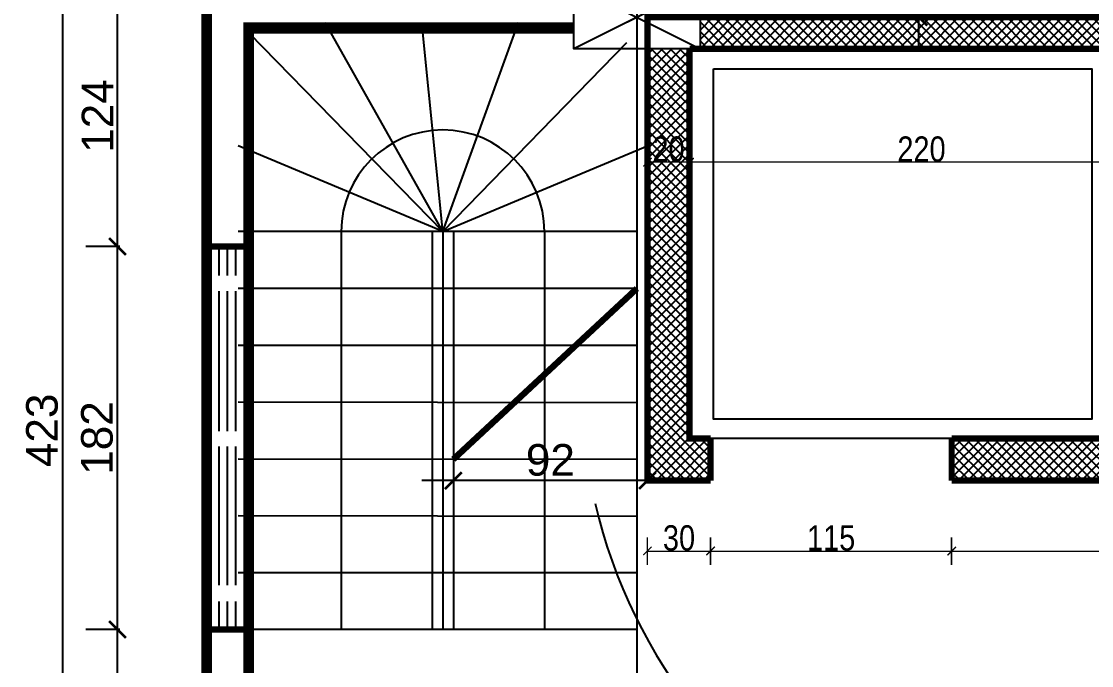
# Model space of a CAD drawing. Extents: x 250879 to 348495, y -51522 to -9360.
# Drawn here: x 288036 to 288545, y -21801 to -21495 of the extents above; entities that cross this region are included whole.
import ezdxf

# ---------------------------------------------------------------- set-up
doc = ezdxf.new("R2010")
doc.units = 0
doc.layers.get('0').update_dxf_attribs({"linetype": 'CONTINUOUS'})
doc.layers.get('DEFPOINTS').update_dxf_attribs({"color": 9, "linetype": 'CONTINUOUS'})
for name, color, linetype in [('AXIS', 1, 'CONTINUOUS'), ('COLUMN', 5, 'CONTINUOUS'), ('FURNITURE', 4, 'CONTINUOUS'), ('WALL', 7, 'CONTINUOUS')]:
    doc.layers.add(name, color=color, linetype=linetype)
doc.layers.add('dimention', color=151, linetype='CONTINUOUS', lineweight=13)
doc.styles.get("Standard").update_dxf_attribs({"font": 'sanss___.ttf', "height": 15})
doc.styles.add('yon', font='ARIALN.TTF')
doc.dimstyles.new('CM', dxfattribs={"dimscale": 0, "dimtxt": 12, "dimasz": 0.4, "dimexe": 50, "dimexo": 1000, "dimgap": 0.03, "dimtad": 1, "dimdec": 0, "dimzin": 0, "dimdsep": 46, "dimtxsty": 'yon', "dimblk": 'Ar thick3', "dimcen": 3, "dimdle": 8, "dimse1": 1, "dimse2": 1, "dimclrd": 8, "dimclre": 8, "dimclrt": 30, "dimadec": 0, "dimazin": 0, "dimtfac": 1, "dimtdec": 0, "dimtix": 1, "dimtmove": 1, "dimatfit": 3, "dimfxl": 50, "dimtolj": 1, "dimtzin": 0, "dimlwd": 9, "dimarcsym": 0})
doc.dimstyles.new('STANDARD$0', dxfattribs={"dimscale": 0, "dimtxt": 12, "dimasz": 8, "dimexe": 15, "dimexo": 0.0625, "dimgap": 2, "dimtad": 1, "dimdec": 0, "dimzin": 0, "dimdsep": 46, "dimtxsty": 'Standard', "dimblk1": 'ARCHTICK', "dimblk2": 'ARCHTICK', "dimsah": 1, "dimcen": 0.09, "dimdle": 15, "dimclrd": 3, "dimclre": 3, "dimclrt": 3, "dimazin": 0, "dimtfac": 1, "dimtdec": 0, "dimtofl": 0, "dimtmove": 1, "dimatfit": 3, "dimldrblk": 'ARCHTICK', "dimfxl": 1.0455, "dimfxlon": 1, "dimtolj": 1, "dimtzin": 0, "dimarcsym": 0})

# ---------------------------------------------------------------- blocks, each defined once
blk = doc.blocks.new('COLUMN')
at = {"layer": 'AXIS'}
for p, q in [((236924.7, -9644.26), (236984.7, -9674.26)), ((236984.7, -9644.26), (236924.7, -9674.26))]:
    blk.add_line(p, q, dxfattribs=at)
at = {"layer": 'COLUMN'}
blk.add_lwpolyline([(236924.7, -9644.26), (236984.7, -9644.26), (236984.7, -9674.26), (236924.7, -9674.26)], close=True, dxfattribs=at)
blk = doc.blocks.new('AXISG')
at = {"layer": 'AXIS'}
blk.add_line((305954.88, -19949.16), (305954.88, -23524.13), dxfattribs=at)
at = {"layer": 'WALL', "linetype": 'Continuous'}
blk.add_blockref('COLUMN', (69000.18, -11833.58), dxfattribs=at)
blk = doc.blocks.new('_ARCHTICK')
at = {"color": 0, "linetype": 'ByBlock', "const_width": 0.15}
blk.add_lwpolyline([(-0.5, -0.5), (0.5, 0.5)], dxfattribs=at)
blk = doc.blocks.new('*D183')
at = {"layer": 'DEFPOINTS', "color": 0, "linetype": 'Continuous', "transparency": 16777216}
for p in [(288241.38, -21692.92), (288241.38, -21712.92), (288333.59, -21712.92)]:
    blk.add_point(p, dxfattribs=at)
at = {"layer": 'WALL', "color": 3, "linetype": 'Continuous', "lineweight": -2, "transparency": 16777216}
for p, q in [((288333.59, -21712.92), (288333.59, -21697.92)), ((288348.59, -21712.92), (288226.38, -21712.92)), ((288241.38, -21711.87), (288241.38, -21727.92))]:
    blk.add_line(p, q, dxfattribs=at)
at = {"layer": 'WALL', "color": 3, "linetype": 'Continuous', "lineweight": -2, "transparency": 16777216, "xscale": 8, "yscale": 8, "zscale": 8, "rotation": 180}
blk.add_blockref('_ARCHTICK', (288241.38, -21712.92), dxfattribs=at)
at = {"layer": 'WALL', "color": 3, "linetype": 'Continuous', "lineweight": -2, "transparency": 16777216, "xscale": 8, "yscale": 8, "zscale": 8}
blk.add_blockref('_ARCHTICK', (288333.59, -21712.92), dxfattribs=at)
at = {"layer": 'WALL', "color": 3, "linetype": 'Continuous', "transparency": 16777216, "insert": (288287.49, -21703.19), "char_height": 15, "attachment_point": 5}
blk.add_mtext('\\A1;92', dxfattribs=at)
blk = doc.blocks.new('*D835')
at = {"layer": 'DEFPOINTS', "color": 0, "linetype": 'Continuous', "transparency": 16777216}
for p in [(288124.16, -21477.83), (288055.73, -21900.33), (288124.16, -21900.33)]:
    blk.add_point(p, dxfattribs=at)
at = {"layer": 'WALL', "color": 3, "linetype": 'Continuous', "lineweight": -2, "transparency": 16777216}
for p, q in [((288055.73, -21462.83), (288055.73, -21915.33)), ((288056.77, -21477.83), (288040.73, -21477.83)), ((288056.77, -21900.33), (288040.73, -21900.33))]:
    blk.add_line(p, q, dxfattribs=at)
at = {"layer": 'WALL', "color": 3, "linetype": 'Continuous', "lineweight": -2, "transparency": 16777216, "xscale": 8, "yscale": 8, "zscale": 8}
for p, rotation in [((288055.73, -21477.83), 90), ((288055.73, -21900.33), 270)]:
    blk.add_blockref('_ARCHTICK', p, dxfattribs=dict(at, rotation=rotation))
at = {"layer": 'WALL', "color": 3, "linetype": 'Continuous', "transparency": 16777216, "insert": (288045.99, -21689.08), "char_height": 15, "attachment_point": 5, "rotation": 90}
blk.add_mtext('\\A1;423', dxfattribs=at)
blk = doc.blocks.new('*D887')
at = {"layer": 'DEFPOINTS', "color": 0, "linetype": 'Continuous', "transparency": 16777216}
for p in [(288442.33, -21282.83), (288462.57, -21282.83), (288462.99, -21492.83)]:
    blk.add_point(p, dxfattribs=at)
at = {"layer": 'WALL', "color": 3, "linetype": 'Continuous', "lineweight": -2, "transparency": 16777216}
for p, q in [((288462.57, -21507.83), (288462.57, -21267.83)), ((288461.52, -21282.83), (288477.57, -21282.83)), ((288462.92, -21492.83), (288447.57, -21492.83))]:
    blk.add_line(p, q, dxfattribs=at)
at = {"layer": 'WALL', "color": 3, "linetype": 'Continuous', "lineweight": -2, "transparency": 16777216, "xscale": 8, "yscale": 8, "zscale": 8}
for p, rotation in [((288462.57, -21282.83), 90), ((288462.57, -21492.83), 270)]:
    blk.add_blockref('_ARCHTICK', p, dxfattribs=dict(at, rotation=rotation))
at = {"layer": 'WALL', "color": 3, "linetype": 'Continuous', "transparency": 16777216, "insert": (288452.84, -21387.83), "char_height": 15, "attachment_point": 5, "rotation": 90}
blk.add_mtext('\\A1;210', dxfattribs=at)
blk = doc.blocks.new('*D1294')
at = {"layer": 'DEFPOINTS', "color": 0, "linetype": 'Continuous', "transparency": 16777216}
for p in [(288081.83, -21783.69), (288124.16, -21783.69), (288124.16, -21907.83)]:
    blk.add_point(p, dxfattribs=at)
at = {"layer": 'WALL', "color": 3, "linetype": 'Continuous', "lineweight": -2, "transparency": 16777216}
for p, q in [((288081.83, -21922.83), (288081.83, -21768.69)), ((288082.88, -21783.69), (288066.83, -21783.69)), ((288082.88, -21907.83), (288066.83, -21907.83))]:
    blk.add_line(p, q, dxfattribs=at)
at = {"layer": 'WALL', "color": 3, "linetype": 'Continuous', "lineweight": -2, "transparency": 16777216, "xscale": 8, "yscale": 8, "zscale": 8}
for p, rotation in [((288081.83, -21783.69), 90), ((288081.83, -21907.83), 270)]:
    blk.add_blockref('_ARCHTICK', p, dxfattribs=dict(at, rotation=rotation))
at = {"layer": 'WALL', "color": 3, "linetype": 'Continuous', "transparency": 16777216, "insert": (288072.33, -21845.76), "char_height": 15, "attachment_point": 5, "rotation": 90}
blk.add_mtext('\\A1;124', dxfattribs=at)
blk = doc.blocks.new('*D1295')
at = {"layer": 'DEFPOINTS', "color": 0, "linetype": 'Continuous', "transparency": 16777216}
for p in [(288081.83, -21601.73), (288124.16, -21601.73), (288124.16, -21783.69)]:
    blk.add_point(p, dxfattribs=at)
at = {"layer": 'WALL', "color": 3, "linetype": 'Continuous', "lineweight": -2, "transparency": 16777216}
for p, q in [((288081.83, -21798.69), (288081.83, -21586.73)), ((288082.88, -21601.73), (288066.83, -21601.73)), ((288082.88, -21783.69), (288066.83, -21783.69))]:
    blk.add_line(p, q, dxfattribs=at)
at = {"layer": 'WALL', "color": 3, "linetype": 'Continuous', "lineweight": -2, "transparency": 16777216, "xscale": 8, "yscale": 8, "zscale": 8}
for p, rotation in [((288081.83, -21601.73), 90), ((288081.83, -21783.69), 270)]:
    blk.add_blockref('_ARCHTICK', p, dxfattribs=dict(at, rotation=rotation))
at = {"layer": 'WALL', "color": 3, "linetype": 'Continuous', "transparency": 16777216, "insert": (288072.11, -21692.71), "char_height": 15, "attachment_point": 5, "rotation": 90}
blk.add_mtext('\\A1;182', dxfattribs=at)
blk = doc.blocks.new('*D1296')
at = {"layer": 'DEFPOINTS', "color": 0, "linetype": 'Continuous', "transparency": 16777216}
for p in [(288081.83, -21477.83), (288124.16, -21477.83), (288124.16, -21601.73)]:
    blk.add_point(p, dxfattribs=at)
at = {"layer": 'WALL', "color": 3, "linetype": 'Continuous', "lineweight": -2, "transparency": 16777216}
for p, q in [((288081.83, -21616.73), (288081.83, -21462.83)), ((288082.88, -21477.83), (288066.83, -21477.83)), ((288082.88, -21601.73), (288066.83, -21601.73))]:
    blk.add_line(p, q, dxfattribs=at)
at = {"layer": 'WALL', "color": 3, "linetype": 'Continuous', "lineweight": -2, "transparency": 16777216, "xscale": 8, "yscale": 8, "zscale": 8}
for p, rotation in [((288081.83, -21477.83), 90), ((288081.83, -21601.73), 270)]:
    blk.add_blockref('_ARCHTICK', p, dxfattribs=dict(at, rotation=rotation))
at = {"layer": 'WALL', "color": 3, "linetype": 'Continuous', "transparency": 16777216, "insert": (288072.33, -21539.78), "char_height": 15, "attachment_point": 5, "rotation": 90}
blk.add_mtext('\\A1;124', dxfattribs=at)
blk = doc.blocks.new('Ar thick3')
at = {"layer": 'dimention'}
blk.add_line((0, 16.2), (0, -16.2), dxfattribs=at)
at = {"layer": 'dimention', "const_width": 1.5}
blk.add_lwpolyline([(-5, -5.1), (5, 4.9)], dxfattribs=at)
blk = doc.blocks.new('*D1451')
at = {"layer": 'DEFPOINTS', "color": 0, "linetype": 'Continuous', "transparency": 16777216}
for p in [(297555.69, -10654.13), (297555.69, -10659.91), (297776.11, -10674.62)]:
    blk.add_point(p, dxfattribs=at)
at = {"layer": 'WALL', "color": 8, "linetype": 'Continuous', "lineweight": 9, "transparency": 16777216}
blk.add_line((297775.71, -10654.13), (297556.09, -10654.13), dxfattribs=at)
at = {"layer": 'WALL', "color": 8, "linetype": 'Continuous', "lineweight": 9, "transparency": 16777216, "xscale": 0.4, "yscale": 0.4, "zscale": 0.4, "rotation": 180}
blk.add_blockref('Ar thick3', (297555.69, -10654.13), dxfattribs=at)
at = {"layer": 'WALL', "color": 8, "linetype": 'Continuous', "lineweight": 9, "transparency": 16777216, "xscale": 0.4, "yscale": 0.4, "zscale": 0.4}
blk.add_blockref('Ar thick3', (297776.11, -10654.13), dxfattribs=at)
at = {"layer": 'WALL', "color": 30, "linetype": 'Continuous', "transparency": 16777216, "insert": (297665.9, -10647.97), "char_height": 12, "attachment_point": 5, "style": 'yon'}
blk.add_mtext('\\A1;220', dxfattribs=at)
blk = doc.blocks.new('*D1444')
at = {"layer": 'DEFPOINTS', "color": 0, "linetype": 'Continuous', "transparency": 16777216}
for p in [(297535.69, -10654.13), (297535.69, -10654.13), (297555.69, -10654.13)]:
    blk.add_point(p, dxfattribs=at)
at = {"layer": 'WALL', "color": 8, "linetype": 'Continuous', "lineweight": 9, "transparency": 16777216}
blk.add_line((297555.29, -10654.13), (297536.09, -10654.13), dxfattribs=at)
at = {"layer": 'WALL', "color": 8, "linetype": 'Continuous', "lineweight": 9, "transparency": 16777216, "xscale": 0.4, "yscale": 0.4, "zscale": 0.4, "rotation": 180}
blk.add_blockref('Ar thick3', (297535.69, -10654.13), dxfattribs=at)
at = {"layer": 'WALL', "color": 8, "linetype": 'Continuous', "lineweight": 9, "transparency": 16777216, "xscale": 0.4, "yscale": 0.4, "zscale": 0.4}
blk.add_blockref('Ar thick3', (297555.69, -10654.13), dxfattribs=at)
at = {"layer": 'WALL', "color": 30, "linetype": 'Continuous', "transparency": 16777216, "insert": (297545.69, -10647.97), "char_height": 12, "attachment_point": 5, "style": 'yon'}
blk.add_mtext('\\A1;20', dxfattribs=at)
blk = doc.blocks.new('*D1445')
at = {"layer": 'DEFPOINTS', "color": 0, "linetype": 'Continuous', "transparency": 16777216}
for p in [(297535.69, -10816.26), (297565.69, -10816.26), (297565.69, -10838.82)]:
    blk.add_point(p, dxfattribs=at)
at = {"layer": 'WALL', "color": 8, "linetype": 'Continuous', "lineweight": 9, "transparency": 16777216}
blk.add_line((297536.09, -10838.82), (297565.29, -10838.82), dxfattribs=at)
at = {"layer": 'WALL', "color": 8, "linetype": 'Continuous', "lineweight": 9, "transparency": 16777216, "xscale": 0.4, "yscale": 0.4, "zscale": 0.4, "rotation": 180}
blk.add_blockref('Ar thick3', (297535.69, -10838.82), dxfattribs=at)
at = {"layer": 'WALL', "color": 8, "linetype": 'Continuous', "lineweight": 9, "transparency": 16777216, "xscale": 0.4, "yscale": 0.4, "zscale": 0.4}
blk.add_blockref('Ar thick3', (297565.69, -10838.82), dxfattribs=at)
at = {"layer": 'WALL', "color": 30, "linetype": 'Continuous', "transparency": 16777216, "insert": (297550.69, -10832.66), "char_height": 12, "attachment_point": 5, "style": 'yon'}
blk.add_mtext('\\A1;30', dxfattribs=at)
blk = doc.blocks.new('*D1446')
at = {"layer": 'DEFPOINTS', "color": 0, "linetype": 'Continuous', "transparency": 16777216}
for p in [(297680.23, -10805.33), (297565.69, -10816.26), (297680.23, -10838.82)]:
    blk.add_point(p, dxfattribs=at)
at = {"layer": 'WALL', "color": 8, "linetype": 'Continuous', "lineweight": 9, "transparency": 16777216}
blk.add_line((297566.09, -10838.82), (297679.83, -10838.82), dxfattribs=at)
at = {"layer": 'WALL', "color": 8, "linetype": 'Continuous', "lineweight": 9, "transparency": 16777216, "xscale": 0.4, "yscale": 0.4, "zscale": 0.4, "rotation": 180}
blk.add_blockref('Ar thick3', (297565.69, -10838.82), dxfattribs=at)
at = {"layer": 'WALL', "color": 8, "linetype": 'Continuous', "lineweight": 9, "transparency": 16777216, "xscale": 0.4, "yscale": 0.4, "zscale": 0.4}
blk.add_blockref('Ar thick3', (297680.23, -10838.82), dxfattribs=at)
at = {"layer": 'WALL', "color": 30, "linetype": 'Continuous', "transparency": 16777216, "insert": (297622.96, -10832.66), "char_height": 12, "attachment_point": 5, "style": 'yon'}
blk.add_mtext('\\A1;115', dxfattribs=at)
blk = doc.blocks.new('*D1447')
at = {"layer": 'DEFPOINTS', "color": 0, "linetype": 'Continuous', "transparency": 16777216}
for p in [(297680.23, -10805.33), (297891.17, -10816.26), (297891.17, -10838.82)]:
    blk.add_point(p, dxfattribs=at)
at = {"layer": 'WALL', "color": 8, "linetype": 'Continuous', "lineweight": 9, "transparency": 16777216}
blk.add_line((297680.63, -10838.82), (297890.77, -10838.82), dxfattribs=at)
at = {"layer": 'WALL', "color": 8, "linetype": 'Continuous', "lineweight": 9, "transparency": 16777216, "xscale": 0.4, "yscale": 0.4, "zscale": 0.4, "rotation": 180}
blk.add_blockref('Ar thick3', (297680.23, -10838.82), dxfattribs=at)
at = {"layer": 'WALL', "color": 8, "linetype": 'Continuous', "lineweight": 9, "transparency": 16777216, "xscale": 0.4, "yscale": 0.4, "zscale": 0.4}
blk.add_blockref('Ar thick3', (297891.17, -10838.82), dxfattribs=at)
at = {"layer": 'WALL', "color": 30, "linetype": 'Continuous', "transparency": 16777216, "insert": (297785.7, -10832.76), "char_height": 12, "attachment_point": 5, "style": 'yon'}
blk.add_mtext('\\A1;211', dxfattribs=at)
blk = doc.blocks.new('LIFTG')
at = {"layer": 'AXIS'}
h = blk.add_hatch(dxfattribs=at)
h.set_pattern_fill('ANSI37', color=256, style=0)
h.set_pattern_definition([(45, (0, 7293.6753), (-2.24506403, 2.24506403), []), (135, (0, 7293.6753), (-2.24506403, -2.24506403), [])])
h.paths.add_polyline_path([(298036.21, -10599.99), (298036.21, -10585.25), (298001.17, -10585.25), (298001.17, -10600.25), (298016.21, -10600.25), (298016.21, -10785.33), (298036.21, -10785.33)])
h.paths.add_polyline_path([(298036.21, -10785.33), (298006.21, -10785.33), (298006.21, -10805.33), (298036.21, -10805.33)])
h.paths.add_polyline_path([(297941.17, -10585.25), (297775.93, -10585.25), (297775.93, -10600.25), (297941.17, -10600.25)])
h.paths.add_polyline_path([(297971.17, -10585.25), (297941.17, -10585.25), (297941.17, -10600.25)])
h.paths.add_polyline_path([(297971.17, -10585.25), (297941.17, -10600.25), (297971.17, -10600.25)], flags=17)
h.paths.add_polyline_path([(297971.17, -10585.25), (297971.17, -10600.25), (298001.17, -10600.25)])
h.paths.add_polyline_path([(298001.17, -10585.25), (297971.17, -10585.25), (298001.17, -10600.25)])
h.paths.add_polyline_path([(297796.52, -10600.25), (297776.11, -10600.25), (297776.11, -10785.33), (297796.52, -10785.33)])
h.paths.add_polyline_path([(297891.17, -10785.33), (297775.93, -10785.33), (297775.93, -10805.33), (297891.17, -10805.33)])
h.paths.add_polyline_path([(297775.93, -10785.33), (297680.23, -10785.33), (297680.23, -10805.33), (297775.93, -10805.33)])
h.paths.add_polyline_path([(297775.93, -10585.25), (297560.69, -10585.25), (297560.69, -10600.25), (297775.93, -10600.25)])
h.paths.add_polyline_path([(297555.69, -10600.25), (297535.69, -10600.25), (297535.69, -10785.33), (297555.69, -10785.33)])
h.paths.add_polyline_path([(297565.69, -10785.33), (297555.69, -10785.33), (297535.69, -10785.33), (297535.69, -10805.33), (297565.69, -10805.33)])
h.paths.add_polyline_path([(297796.96, -10591.75), (297825.65, -10591.75), (297825.65, -10614.7), (297796.96, -10614.7)], flags=9)
h.paths.add_polyline_path([(297535.58, -10638.85), (297555.81, -10638.85), (297555.81, -10657.1), (297535.58, -10657.1)], flags=9)
at = {"layer": 'FURNITURE'}
blk.add_line((297680.23, -10785.33), (297565.69, -10785.33), dxfattribs=at)
at = {"layer": 'FURNITURE', "ltscale": 3}
blk.add_lwpolyline([(297567.07, -10609.75), (297746.83, -10609.75), (297746.83, -10776.2), (297567.07, -10776.2)], close=True, dxfattribs=at)
at = {"layer": 'WALL', "linetype": 'Continuous', "const_width": 3}
for points in [[(297535.69, -10785.33), (297535.69, -10785.33), (297535.69, -10585.25), (297941.17, -10585.25)], [(297565.69, -10805.33), (297535.69, -10805.33), (297535.69, -10600.25)], [(297555.69, -10600.25), (297555.69, -10785.33)], [(297555.69, -10600.25), (298016.21, -10600.25), (298016.21, -10785.33), (298006.21, -10785.33)], [(297565.69, -10785.33), (297555.69, -10785.33), (297555.69, -10600.25)], [(297555.69, -10785.33), (297565.69, -10785.33)], [(297565.69, -10785.33), (297565.69, -10805.33)], [(297891.17, -10785.33), (297680.23, -10785.33)], [(297680.23, -10785.33), (297680.23, -10805.33)], [(297891.17, -10805.33), (297680.23, -10805.33)]]:
    blk.add_lwpolyline(points, dxfattribs=at)
at = {"layer": 'WALL', "linetype": 'Continuous'}
blk.add_blockref('COLUMN', (60575.99, -926), dxfattribs=at)
for base, p1, p2, picture, middle in [((297535.69, -10654.13), (297555.69, -10654.13), (297535.69, -10654.13), '*D1444', (297545.69, -10647.97)), ((297555.69, -10654.13), (297776.11, -10674.62), (297555.69, -10659.91), '*D1451', (297665.9, -10647.97)), ((297680.23, -10838.82), (297565.69, -10816.26), (297680.23, -10805.33), '*D1446', (297622.96, -10832.66)), ((297891.17, -10838.82), (297680.23, -10805.33), (297891.17, -10816.26), '*D1447', (297785.7, -10832.76)), ((297565.69, -10838.82), (297535.69, -10816.26), (297565.69, -10816.26), '*D1445', (297550.69, -10832.66))]:
    dim = blk.add_linear_dim(base=base, p1=p1, p2=p2, dimstyle='CM', override={"dimscale": 1}, dxfattribs=at)
    dim.commit()
    dim.dimension.update_dxf_attribs({"geometry": picture, "text_midpoint": middle})

msp = doc.modelspace()

# ---------------------------------------------------------------- linework, layer by layer
at = {"layer": 'AXIS'}
msp.add_line((288328.59458, -19879.61225), (288328.59458, -23524.12587), dxfattribs=at)
at = {"layer": 'FURNITURE', "ltscale": 3}
for p, q in [((288236.37902, -21594.69287), (288180.45427, -21495.33296)), ((288236.37902, -21594.69287), (288226.37902, -21495.33296)), ((288236.37902, -21594.69287), (288272.30377, -21495.33296)), ((288144.16346, -21500.33296), (288236.37902, -21594.69287)), ((288323.59458, -21504.9487), (288236.37902, -21594.69287)), ((288236.37902, -21594.69287), (288139.16346, -21553.86244)), ((288236.37902, -21594.69287), (288333.59458, -21553.86244)), ((288328.59458, -21594.69287), (288139.16346, -21594.69287)), ((288231.37902, -21594.69287), (288231.37902, -21783.69287)), ((288236.37902, -21594.69287), (288236.37902, -21783.69287)), ((288241.37902, -21594.69287), (288241.37902, -21783.69287)), ((288129.93494, -21602.91935), (288129.93494, -21615.52635)), ((288137.93494, -21602.91935), (288137.93494, -21615.52635)), ((288129.93494, -21623.02635), (288129.93494, -21689.47809)), ((288137.93494, -21623.02635), (288137.93494, -21689.47809)), ((288328.59458, -21621.69287), (288139.16346, -21621.69287)), ((288328.59458, -21648.69287), (288139.16346, -21648.69287)), ((288328.59458, -21675.93036), (288139.16346, -21675.69287)), ((288129.93494, -21696.66526), (288129.93494, -21762.6633)), ((288137.93494, -21696.66526), (288137.93494, -21762.6633)), ((288328.59458, -21702.93036), (288139.16346, -21702.69287)), ((288328.59458, -21729.93036), (288139.16346, -21729.69287)), ((288328.59458, -21756.69287), (288139.16346, -21756.69287)), ((288129.93494, -21770.30417), (288129.93494, -21782.50155)), ((288137.93494, -21770.30417), (288137.93494, -21782.50155)), ((288328.59458, -21783.69287), (288139.16346, -21783.69287))]:
    msp.add_line(p, q, dxfattribs=at)
at = {"layer": 'WALL', "linetype": 'Continuous'}
for p, q in [((288188.08897, -21594.69287), (288188.08897, -21783.69287)), ((288284.66908, -21594.69287), (288284.66908, -21783.69287)), ((288133.93494, -21602.91935), (288133.93494, -21615.52635)), ((288133.93494, -21623.02635), (288133.93494, -21689.47809)), ((288133.93494, -21696.66526), (288133.93494, -21762.6633)), ((288133.93494, -21770.30417), (288133.93494, -21782.50155))]:
    msp.add_line(p, q, dxfattribs=at)
at = {"layer": 'WALL', "color": 4, "linetype": 'Continuous', "const_width": 3}
msp.add_lwpolyline([(288124.16346, -21900.33296), (288124.16346, -21477.83296), (288194.67664, -21473.3943), (288143.96328, -20707.83296), (288098.59458, -20272.66838), (288187.53123, -20272.66838), (288187.53123, -20157.66838), (289990.93062, -20157.66838), (289990.93062, -20272.66838), (290079.86726, -20272.66838), (290034.58631, -20707.83296), (290010.10424, -21092.83296), (289984.99952, -21092.83296), (289969.87785, -21692.91526), (289984.99122, -22292.83296)], dxfattribs=at)
at = {"layer": 'WALL', "linetype": 'Continuous', "ltscale": 3, "const_width": 5}
for points in [[(288298.59458, -21477.83296), (288124.16346, -21477.83296), (288124.16346, -21900.33296), (288298.59458, -21900.33296)], [(288298.59458, -21497.83296), (288144.16346, -21497.83296), (288144.16346, -21880.33296), (288298.59458, -21880.33296)]]:
    msp.add_lwpolyline(points, dxfattribs=at)
at = {"layer": 'WALL', "linetype": 'Continuous', "ltscale": 3}
msp.add_lwpolyline([(288298.59458, -21500.33296), (288144.16346, -21500.33296), (288144.16346, -21880.33296), (288298.59458, -21880.33296)], dxfattribs=at)
at = {"layer": 'WALL', "linetype": 'Continuous', "const_width": 3}
for points in [[(288124.16346, -21601.72804), (288144.16346, -21601.72804)], [(288328.59458, -21621.69287), (288241.37902, -21702.82012)], [(288124.16346, -21783.69287), (288144.16346, -21783.69287)]]:
    msp.add_lwpolyline(points, dxfattribs=at)
at = {"layer": 'WALL', "linetype": 'Continuous'}
for centre, radius, start, end in [((288236.37902, -21594.69287), 48.29006, 0, 180), ((288551.35675, -21667.76675), 248.98136, 193.0273319, 244.8361311)]:
    msp.add_arc(centre, radius, start, end, dxfattribs=at)

# ---------------------------------------------------------------- block references
for name, p in [('AXISG', (-17626.28918, 0)), ('COLUMN', (51373.89511, -11833.57644)), ('LIFTG', (-9202.09835, -10907.58116))]:
    msp.add_blockref(name, p, dxfattribs=at)

# ---------------------------------------------------------------- dimensions: what is measured, and where the dimension line sits
for base, p1, p2, picture, middle in [((288462.56936, -21282.83296), (288462.98641, -21492.83296), (288442.33196, -21282.83296), '*D887', (288452.84302, -21387.83296)), ((288055.7262291734, -21900.3329642961), (288124.1634614703, -21477.8329642961), (288124.1634614703, -21900.3329642961), '*D835', (288045.989603659, -21689.0829642961)), ((288081.83459, -21477.83296), (288124.16346, -21601.72804), (288124.16346, -21477.83296), '*D1296', (288072.33459, -21539.7805)), ((288081.83459, -21601.72804), (288124.16346, -21783.69287), (288124.16346, -21601.72804), '*D1295', (288072.10826, -21692.71045)), ((288081.83459, -21783.69287), (288124.16346, -21907.83296), (288124.16346, -21783.69287), '*D1294', (288072.33459, -21845.76292))]:
    dim = msp.add_linear_dim(base=base, p1=p1, p2=p2, angle=90, dimstyle='STANDARD$0', override={"dimscale": 1}, dxfattribs=at)
    dim.commit()
    dim.dimension.update_dxf_attribs({"geometry": picture, "text_midpoint": middle})
dim = msp.add_linear_dim(base=(288241.37902, -21712.91526), p1=(288333.59458, -21712.91526), p2=(288241.37902, -21692.91526), dimstyle='STANDARD$0', override={"dimscale": 1}, dxfattribs=at)
dim.commit()
dim.dimension.update_dxf_attribs({"geometry": '*D183', "text_midpoint": (288287.4868, -21703.18892)})

doc.saveas('drawing.dxf')
